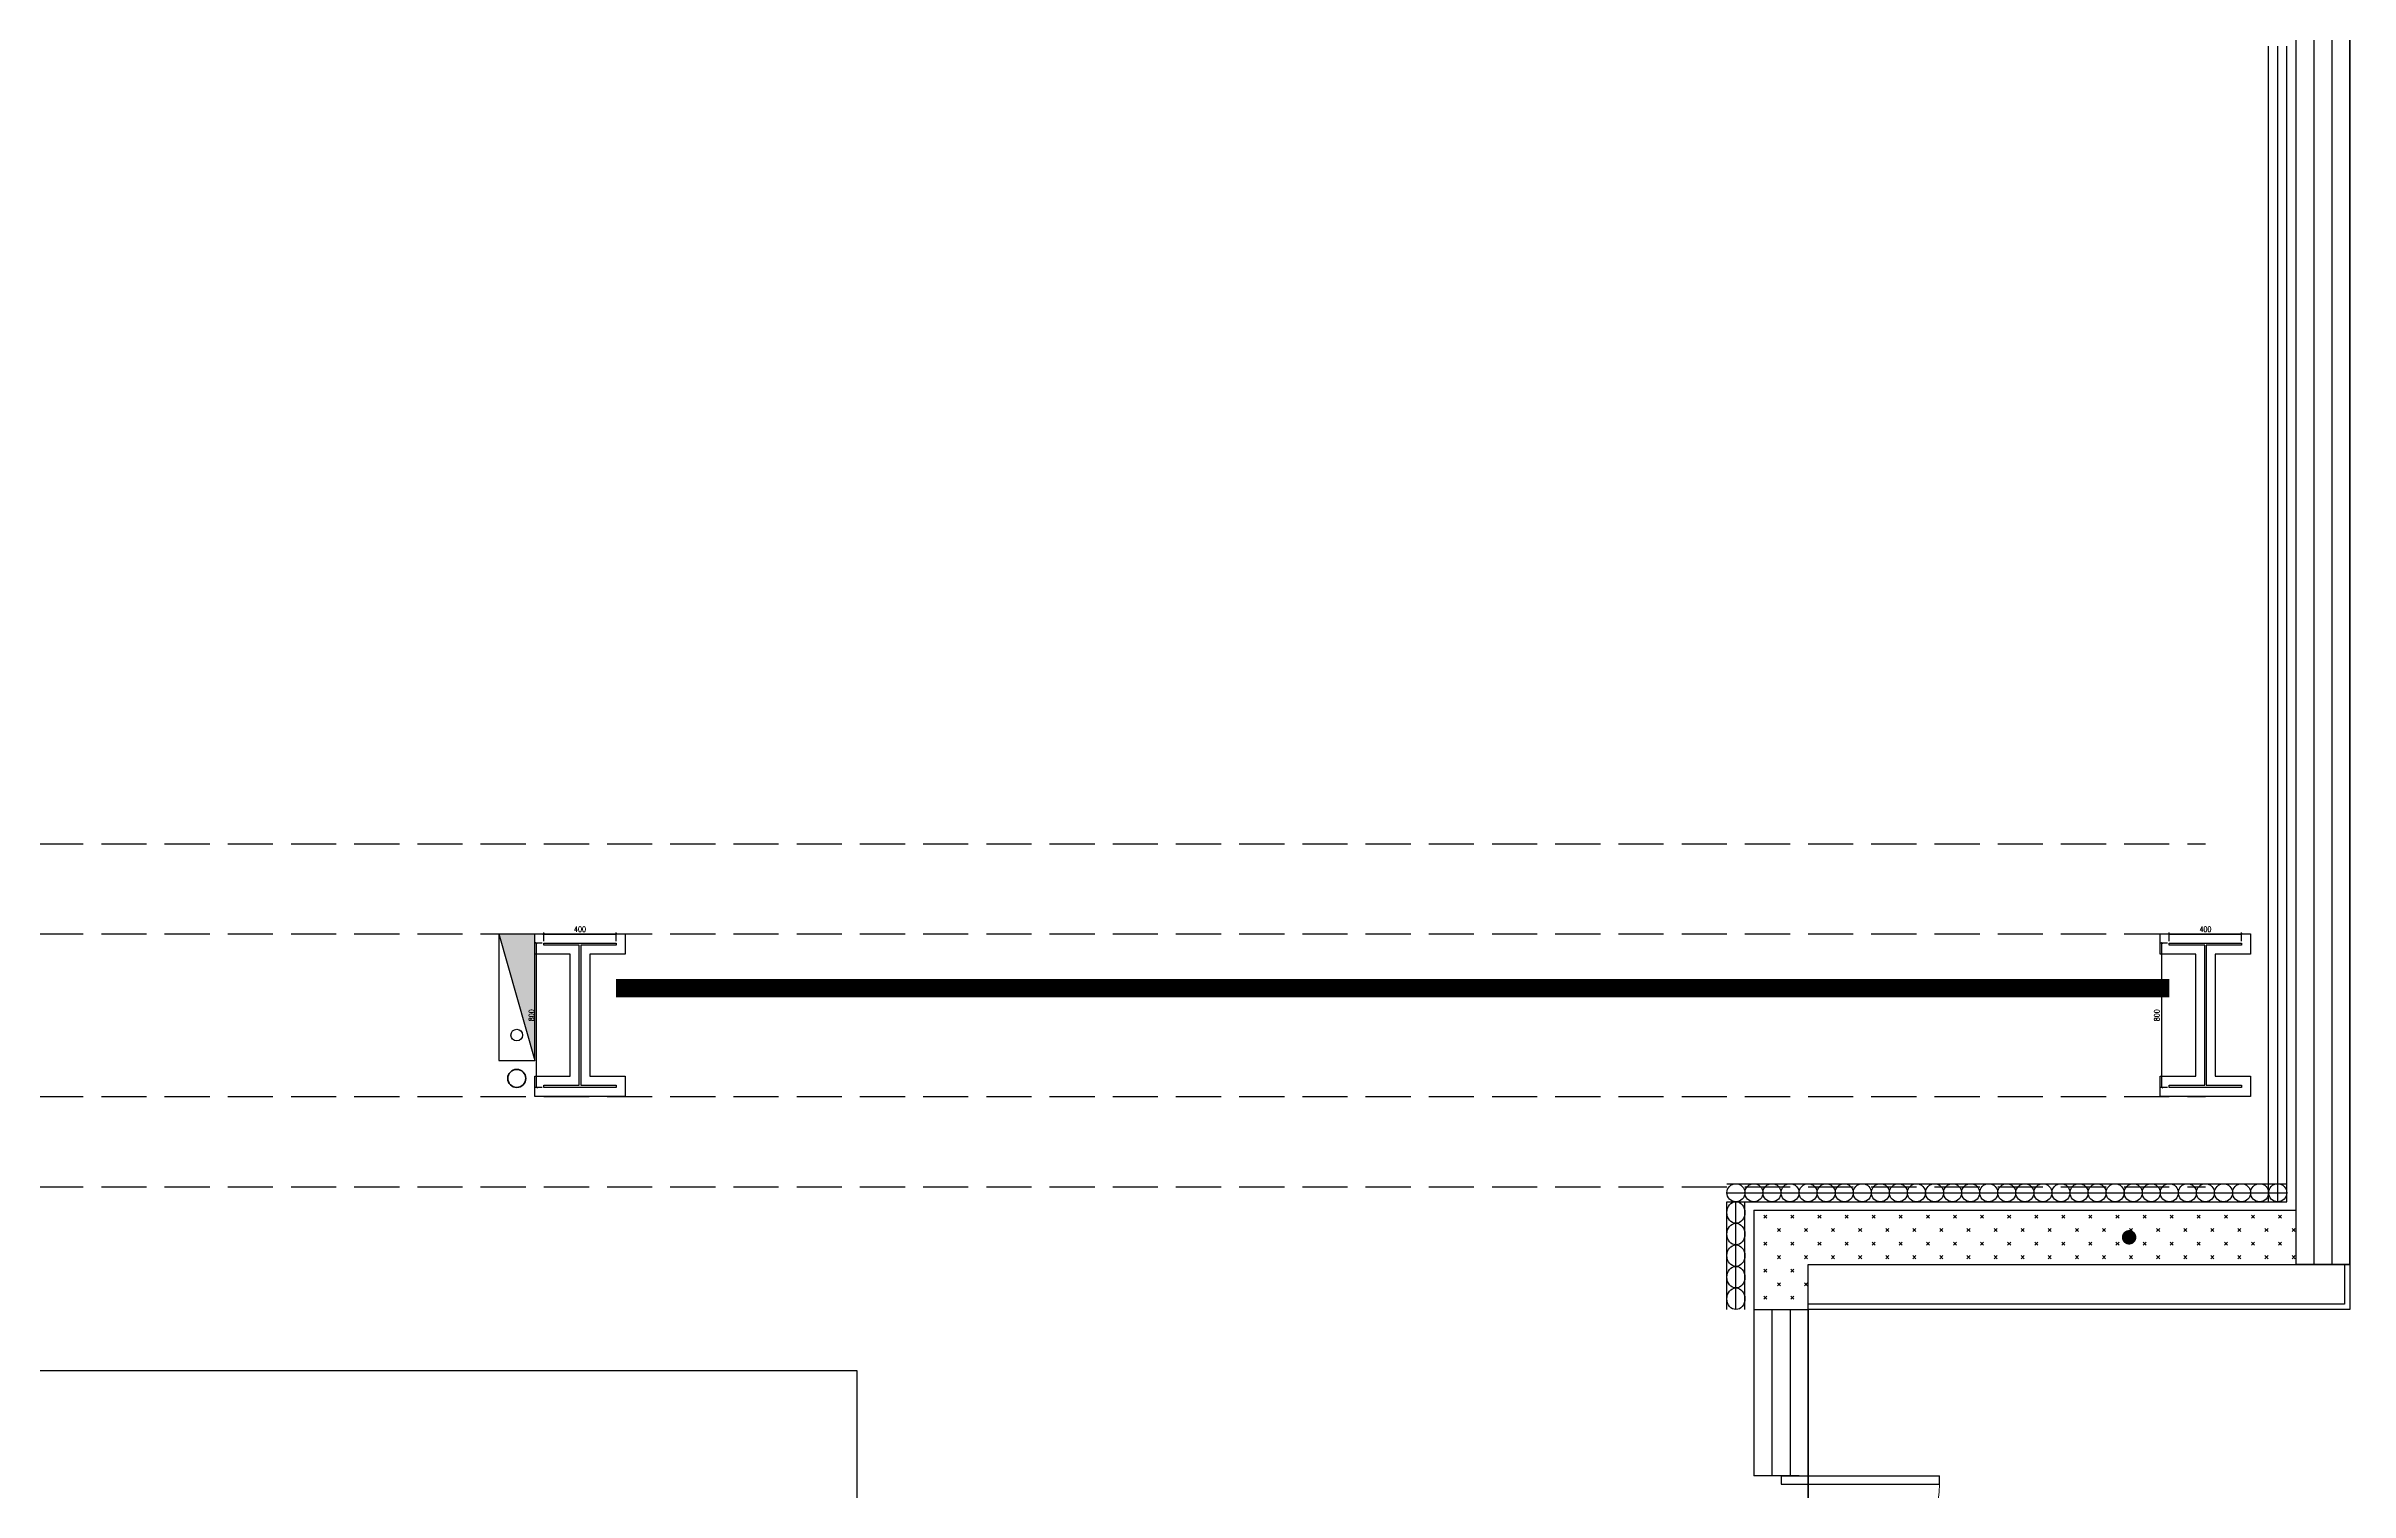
# Model space of a CAD drawing. Extents: x -474411 to 577939, y 0 to 1014176.
# Drawn here: x -140810 to -128054, y 564230 to 572238 of the extents above; entities that cross this region are included whole.
import ezdxf

# ---------------------------------------------------------------- set-up
doc = ezdxf.new("R2010")
doc.units = 0
doc.header["$LTSCALE"] = 1000
doc.header["$MEASUREMENT"] = 0
doc.linetypes.add('CENTER', pattern=[2, 1.25, -0.25, 0.25, -0.25])
doc.linetypes.add('DASH', pattern=[0.35, 0.25, -0.1])
doc.layers.get('Defpoints').update_dxf_attribs({"color": 210})
for name, color, linetype in [('10平面$0$WINDOW', 4, 'Continuous'), ('10平面$0$WINDOW_TEXT', 7, 'Continuous'), ('A-AXIS-DP', 126, 'Continuous'), ('A-AXIS-SYMB', 3, 'Continuous'), ('A-CURTAIN', 134, 'Continuous'), ('A-HATCH-2', 251, 'Continuous'), ('A-SFCE', 30, 'Continuous'), ('A-WINDOW', 140, 'Continuous'), ('AS-COLN', 6, 'Continuous'), ('AS-WALL', 40, 'Continuous'), ('AS-结构边线层', 200, 'Continuous'), ('CURTWALL', 4, 'Continuous'), ('DIM_SYMB', 3, 'Continuous'), ('PUB_HATCH', 8, 'Continuous'), ('SB_ZF消火栓', 10, 'Continuous'), ('WINDOW', 4, 'Continuous')]:
    doc.layers.add(name, color=color, linetype=linetype)
doc.layers.add('LG-ZF消防', color=1, linetype='Continuous', lineweight=60)
doc.layers.add('柱间支撑', color=6, linetype='CENTER', lineweight=0)
doc.styles.add('10平面$0$_TCH_WINDOW', font='SIMPLEX', dxfattribs={"height": 3.5, "bigfont": 'GBCBIG'})
doc.styles.add('_TCH_DIM_T3', font='SIMPLEX', dxfattribs={"width": 0.7058823529411765, "bigfont": 'GBCBIG'})
doc.dimstyles.new('_TCH_ARCH&&10', dxfattribs={"dimtxt": 29.75, "dimasz": 10, "dimexe": 10, "dimexo": 10, "dimgap": 12.625, "dimtad": 1, "dimdec": 0, "dimzin": 0, "dimdsep": 46, "dimtxsty": '_TCH_DIM_T3', "dimblk": 'ARCHTICK', "dimcen": 0.09, "dimclrt": 7, "dimazin": 2, "dimtfac": 1, "dimtdec": 0, "dimtix": 1, "dimtmove": 2, "dimatfit": 3, "dimfxl": 0, "dimtolj": 1, "dimtzin": 0, "dimarcsym": 0})
pattern_1 = [(45, (25.48596, 21.51471), (-75.00000199546798, 75.00000199546798), [24, -82.06602]), (135, (192.45654, 21.51471), (-75.00000199546798, -75.00000199546797), [24, -82.06602])]

# ---------------------------------------------------------------- blocks, each defined once
blk = doc.blocks.new('43243')
at = {"layer": 'AS-结构边线层', "color": 8}
blk.add_lwpolyline([(-155994.1845319311, 548520.0000005339), (-146454.1845526676, 548520.0000002496), (-146454.1845523441, 549069.9999961699), (-144354.1845732646, 549069.9999974051), (-144354.1845729411, 548520.0000008412), (-128354.1845245595, 548519.999999074), (-128354.1845285305, 548810.0002094659), (-128054.1845316761, 548810.000202142), (-128054.1846888704, 561349.9999937844), (-131054.1845243168, 561349.9999936294), (-131054.1845171562, 565490.0000006589), (-128054.1845227069, 565490.0000006589), (-128054.1840383076, 594489.9999961825), (-131054.5662808516, 594490.0000003761), (-131054.5662690684, 601390.0000004545)], dxfattribs=at)
blk = doc.blocks.new('4324324')
at = {"layer": 'A-HATCH-2', "linetype": 'DASH'}
for p, q in [((-313054.1845319091, 567819.9999928264), (-128854.1845319089, 567819.9999983251)), ((-313054.1845319091, 567319.9999928264), (-128854.1845319088, 567319.999998325)), ((-313054.1845319091, 566419.8959994324), (-128854.1845319088, 566419.8959939337)), ((-313054.1845319091, 565919.8959994324), (-128854.1845319089, 565919.8959939338))]:
    blk.add_line(p, q, dxfattribs=at)
blk = doc.blocks.new('_ArchTick')
at = {"color": 0, "linetype": 'ByBlock', "const_width": 0.4}
blk.add_lwpolyline([(-0.5, -0.5), (0.5, 0.5)], dxfattribs=at)
blk = doc.blocks.new('*D1253')
at = {"layer": 'A-AXIS-DP', "color": 0, "lineweight": -2}
for p, q in [((-138054.184531909, 567279.9999961826), (-138054.184531909, 567328.7499961826)), ((-138054.184531909, 567318.7499961826), (-137654.184531909, 567318.7499961826)), ((-137654.184531909, 567279.9999961826), (-137654.184531909, 567328.7499961826))]:
    blk.add_line(p, q, dxfattribs=at)
at = {"layer": 'Defpoints', "color": 0}
for p in [(-137654.184531909, 567318.7499961826), (-138054.184531909, 567269.9999961826), (-137654.184531909, 567269.9999961826)]:
    blk.add_point(p, dxfattribs=at)
at = {"layer": 'A-AXIS-DP', "color": 0, "lineweight": -2, "xscale": 10, "yscale": 10, "zscale": 10, "rotation": 180}
blk.add_blockref('_ArchTick', (-138054.184531909, 567318.7499961826), dxfattribs=at)
at = {"layer": 'A-AXIS-DP', "color": 0, "lineweight": -2, "xscale": 10, "yscale": 10, "zscale": 10}
blk.add_blockref('_ArchTick', (-137654.184531909, 567318.7499961826), dxfattribs=at)
at = {"layer": 'A-AXIS-DP', "color": 7, "insert": (-137854.184531909, 567346.2499961826), "char_height": 29.75, "attachment_point": 5, "style": '_TCH_DIM_T3'}
blk.add_mtext('\\A1;400', dxfattribs=at)
blk = doc.blocks.new('*D1254')
at = {"layer": 'A-AXIS-DP', "color": 0, "lineweight": -2}
for p, q in [((-138064.1845319091, 567269.9999961829), (-138105.4345319092, 567269.9999961829)), ((-138095.4345319092, 566469.9999961829), (-138095.4345319092, 567269.9999961829)), ((-138064.1845319091, 566469.9999961829), (-138105.4345319092, 566469.9999961829))]:
    blk.add_line(p, q, dxfattribs=at)
at = {"layer": 'Defpoints', "color": 0}
for p in [(-138095.4345319092, 567269.9999961829), (-138054.1845319091, 567269.9999961829), (-138054.1845319091, 566469.9999961829)]:
    blk.add_point(p, dxfattribs=at)
at = {"layer": 'A-AXIS-DP', "color": 0, "lineweight": -2, "xscale": 10, "yscale": 10, "zscale": 10}
for p, rotation in [((-138095.4345319092, 567269.9999961829), 90), ((-138095.4345319092, 566469.9999961829), 270)]:
    blk.add_blockref('_ArchTick', p, dxfattribs=dict(at, rotation=rotation))
at = {"layer": 'A-AXIS-DP', "color": 7, "insert": (-138122.9345319091, 566869.9999961827), "char_height": 29.75, "attachment_point": 5, "rotation": 90, "style": '_TCH_DIM_T3'}
blk.add_mtext('\\A1;800', dxfattribs=at)
blk = doc.blocks.new('*D1255')
at = {"layer": 'A-AXIS-DP', "color": 0, "lineweight": -2}
for p, q in [((-129054.184531909, 567279.9999961825), (-129054.184531909, 567328.7499961825)), ((-129054.184531909, 567318.7499961825), (-128654.184531909, 567318.7499961825)), ((-128654.184531909, 567279.9999961825), (-128654.184531909, 567328.7499961825))]:
    blk.add_line(p, q, dxfattribs=at)
at = {"layer": 'Defpoints', "color": 0}
for p in [(-128654.184531909, 567318.7499961825), (-129054.184531909, 567269.9999961825), (-128654.184531909, 567269.9999961825)]:
    blk.add_point(p, dxfattribs=at)
at = {"layer": 'A-AXIS-DP', "color": 0, "lineweight": -2, "xscale": 10, "yscale": 10, "zscale": 10, "rotation": 180}
blk.add_blockref('_ArchTick', (-129054.184531909, 567318.7499961825), dxfattribs=at)
at = {"layer": 'A-AXIS-DP', "color": 0, "lineweight": -2, "xscale": 10, "yscale": 10, "zscale": 10}
blk.add_blockref('_ArchTick', (-128654.184531909, 567318.7499961825), dxfattribs=at)
at = {"layer": 'A-AXIS-DP', "color": 7, "insert": (-128854.184531909, 567346.2499961825), "char_height": 29.75, "attachment_point": 5, "style": '_TCH_DIM_T3'}
blk.add_mtext('\\A1;400', dxfattribs=at)
blk = doc.blocks.new('*D1256')
at = {"layer": 'A-AXIS-DP', "color": 0, "lineweight": -2}
for p, q in [((-129064.1845319091, 567269.9999961827), (-129105.4345319092, 567269.9999961827)), ((-129095.4345319092, 566469.9999961827), (-129095.4345319092, 567269.9999961827)), ((-129064.1845319091, 566469.9999961827), (-129105.4345319092, 566469.9999961827))]:
    blk.add_line(p, q, dxfattribs=at)
at = {"layer": 'Defpoints', "color": 0}
for p in [(-129095.4345319092, 567269.9999961827), (-129054.1845319091, 567269.9999961827), (-129054.1845319091, 566469.9999961827)]:
    blk.add_point(p, dxfattribs=at)
at = {"layer": 'A-AXIS-DP', "color": 0, "lineweight": -2, "xscale": 10, "yscale": 10, "zscale": 10}
for p, rotation in [((-129095.4345319092, 567269.9999961827), 90), ((-129095.4345319092, 566469.9999961827), 270)]:
    blk.add_blockref('_ArchTick', p, dxfattribs=dict(at, rotation=rotation))
at = {"layer": 'A-AXIS-DP', "color": 7, "insert": (-129122.934531909, 566869.9999961826), "char_height": 29.75, "attachment_point": 5, "rotation": 90, "style": '_TCH_DIM_T3'}
blk.add_mtext('\\A1;800', dxfattribs=at)
blk = doc.blocks.new('34242343243')
at = {"color": 8}
for p, q in [((-128504.1845198497, 572137.6678473843), (-128504.1845198497, 572237.6784480656)), ((-128504.1845198497, 572037.657246703), (-128504.1845198497, 572137.6678473843)), ((-128454.1845198497, 572137.6678473843), (-128454.1845198497, 572237.6784480656)), ((-128454.1845198497, 572037.657246703), (-128454.1845198497, 572137.6678473843)), ((-128404.1845198497, 572137.6678473843), (-128404.1845198497, 572237.6784480656)), ((-128404.1845198497, 572037.657246703), (-128404.1845198497, 572137.6678473843)), ((-128504.1845198497, 571937.6466460216), (-128504.1845198497, 572037.6572467029)), ((-128454.1845198497, 571937.6466460216), (-128454.1845198497, 572037.6572467029)), ((-128404.1845198497, 571937.6466460216), (-128404.1845198497, 572037.6572467029)), ((-128504.1845198497, 571837.6360453403), (-128504.1845198497, 571937.6466460216)), ((-128454.1845198497, 571837.6360453403), (-128454.1845198497, 571937.6466460216)), ((-128404.1845198497, 571837.6360453403), (-128404.1845198497, 571937.6466460216)), ((-128504.1845198497, 571737.625444659), (-128504.1845198497, 571837.6360453403)), ((-128504.1845198497, 571637.6148439776), (-128504.1845198497, 571737.6254446589)), ((-128454.1845198497, 571737.625444659), (-128454.1845198497, 571837.6360453403)), ((-128454.1845198497, 571637.6148439776), (-128454.1845198497, 571737.6254446589)), ((-128404.1845198497, 571737.625444659), (-128404.1845198497, 571837.6360453403)), ((-128404.1845198497, 571637.6148439776), (-128404.1845198497, 571737.6254446589)), ((-128504.1845198497, 571537.6042432963), (-128504.1845198497, 571637.6148439776)), ((-128454.1845198497, 571537.6042432963), (-128454.1845198497, 571637.6148439776)), ((-128404.1845198497, 571537.6042432963), (-128404.1845198497, 571637.6148439776)), ((-128504.1845198497, 571437.593642615), (-128504.1845198497, 571537.6042432963)), ((-128454.1845198497, 571437.593642615), (-128454.1845198497, 571537.6042432963)), ((-128404.1845198497, 571437.593642615), (-128404.1845198497, 571537.6042432963)), ((-128504.1845198497, 571337.5830419336), (-128504.1845198497, 571437.5936426149)), ((-128454.1845198497, 571337.5830419336), (-128454.1845198497, 571437.5936426149)), ((-128404.1845198497, 571337.5830419336), (-128404.1845198497, 571437.5936426149)), ((-128504.1845198497, 571237.5724412523), (-128504.1845198497, 571337.5830419336)), ((-128504.1845198497, 571137.5618405709), (-128504.1845198497, 571237.5724412522)), ((-128454.1845198497, 571237.5724412523), (-128454.1845198497, 571337.5830419336)), ((-128454.1845198497, 571137.5618405709), (-128454.1845198497, 571237.5724412522)), ((-128404.1845198497, 571237.5724412523), (-128404.1845198497, 571337.5830419336)), ((-128404.1845198497, 571137.5618405709), (-128404.1845198497, 571237.5724412522)), ((-128504.1845198497, 571037.5512398896), (-128504.1845198497, 571137.5618405709)), ((-128454.1845198497, 571037.5512398896), (-128454.1845198497, 571137.5618405709)), ((-128404.1845198497, 571037.5512398896), (-128404.1845198497, 571137.5618405709)), ((-128504.1845198497, 570937.5406392083), (-128504.1845198497, 571037.5512398896)), ((-128454.1845198497, 570937.5406392083), (-128454.1845198497, 571037.5512398896)), ((-128404.1845198497, 570937.5406392083), (-128404.1845198497, 571037.5512398896)), ((-128504.1845198497, 570837.5300385269), (-128504.1845198497, 570937.5406392082)), ((-128454.1845198497, 570837.5300385269), (-128454.1845198497, 570937.5406392082)), ((-128404.1845198497, 570837.5300385269), (-128404.1845198497, 570937.5406392082)), ((-128504.1845198497, 570737.5194378456), (-128504.1845198497, 570837.5300385269)), ((-128504.1845198497, 570637.5088371643), (-128504.1845198497, 570737.5194378456)), ((-128454.1845198497, 570737.5194378456), (-128454.1845198497, 570837.5300385269)), ((-128454.1845198497, 570637.5088371643), (-128454.1845198497, 570737.5194378456)), ((-128404.1845198497, 570737.5194378456), (-128404.1845198497, 570837.5300385269)), ((-128404.1845198497, 570637.5088371643), (-128404.1845198497, 570737.5194378456)), ((-128504.1845198497, 570537.4982364828), (-128504.1845198497, 570637.5088371641)), ((-128454.1845198497, 570537.4982364828), (-128454.1845198497, 570637.5088371641)), ((-128404.1845198497, 570537.4982364828), (-128404.1845198497, 570637.5088371641)), ((-128504.1845198497, 570437.4876358015), (-128504.1845198497, 570537.4982364828)), ((-128454.1845198497, 570437.4876358015), (-128454.1845198497, 570537.4982364828)), ((-128404.1845198497, 570437.4876358015), (-128404.1845198497, 570537.4982364828)), ((-128504.1845198497, 570337.4770351202), (-128504.1845198497, 570437.4876358015)), ((-128504.1845198497, 570237.4664344388), (-128504.1845198497, 570337.4770351201)), ((-128454.1845198497, 570337.4770351202), (-128454.1845198497, 570437.4876358015)), ((-128454.1845198497, 570237.4664344388), (-128454.1845198497, 570337.4770351201)), ((-128404.1845198497, 570337.4770351202), (-128404.1845198497, 570437.4876358015)), ((-128404.1845198497, 570237.4664344388), (-128404.1845198497, 570337.4770351201)), ((-128504.1845198497, 570137.4558337575), (-128504.1845198497, 570237.4664344388)), ((-128454.1845198497, 570137.4558337575), (-128454.1845198497, 570237.4664344388)), ((-128404.1845198497, 570137.4558337575), (-128404.1845198497, 570237.4664344388)), ((-128504.1845198497, 570037.4452330761), (-128504.1845198497, 570137.4558337574)), ((-128454.1845198497, 570037.4452330761), (-128454.1845198497, 570137.4558337574)), ((-128404.1845198497, 570037.4452330761), (-128404.1845198497, 570137.4558337574)), ((-128504.1845198497, 569937.4346323948), (-128504.1845198497, 570037.4452330761)), ((-128454.1845198497, 569937.4346323948), (-128454.1845198497, 570037.4452330761)), ((-128404.1845198497, 569937.4346323948), (-128404.1845198497, 570037.4452330761)), ((-128504.1845198497, 569837.4240317135), (-128504.1845198497, 569937.4346323948)), ((-128504.1845198497, 569737.4134310321), (-128504.1845198497, 569837.4240317134)), ((-128454.1845198497, 569837.4240317135), (-128454.1845198497, 569937.4346323948)), ((-128454.1845198497, 569737.4134310321), (-128454.1845198497, 569837.4240317134)), ((-128404.1845198497, 569837.4240317135), (-128404.1845198497, 569937.4346323948)), ((-128404.1845198497, 569737.4134310321), (-128404.1845198497, 569837.4240317134)), ((-128504.1845198497, 569637.4028303508), (-128504.1845198497, 569737.4134310321)), ((-128454.1845198497, 569637.4028303508), (-128454.1845198497, 569737.4134310321)), ((-128404.1845198497, 569637.4028303508), (-128404.1845198497, 569737.4134310321)), ((-128504.1845198497, 569537.3922296695), (-128504.1845198497, 569637.4028303508)), ((-128454.1845198497, 569537.3922296695), (-128454.1845198497, 569637.4028303508)), ((-128404.1845198497, 569537.3922296695), (-128404.1845198497, 569637.4028303508)), ((-128504.1845198497, 569437.3816289881), (-128504.1845198497, 569537.3922296694)), ((-128454.1845198497, 569437.3816289881), (-128454.1845198497, 569537.3922296694)), ((-128404.1845198497, 569437.3816289881), (-128404.1845198497, 569537.3922296694)), ((-128504.1845198497, 569337.3710283068), (-128504.1845198497, 569437.3816289881)), ((-128504.1845198497, 569237.3604276254), (-128504.1845198497, 569337.3710283067)), ((-128454.1845198497, 569337.3710283068), (-128454.1845198497, 569437.3816289881)), ((-128454.1845198497, 569237.3604276254), (-128454.1845198497, 569337.3710283067)), ((-128404.1845198497, 569337.3710283068), (-128404.1845198497, 569437.3816289881)), ((-128404.1845198497, 569237.3604276254), (-128404.1845198497, 569337.3710283067)), ((-128504.1845198497, 569137.3498269441), (-128504.1845198497, 569237.3604276254)), ((-128454.1845198497, 569137.3498269441), (-128454.1845198497, 569237.3604276254)), ((-128404.1845198497, 569137.3498269441), (-128404.1845198497, 569237.3604276254)), ((-128504.1845198497, 569037.3392262628), (-128504.1845198497, 569137.3498269441)), ((-128454.1845198497, 569037.3392262628), (-128454.1845198497, 569137.3498269441)), ((-128404.1845198497, 569037.3392262628), (-128404.1845198497, 569137.3498269441)), ((-128504.1845198497, 568937.3286255813), (-128504.1845198497, 569037.3392262626)), ((-128504.1845198497, 568837.3180249), (-128504.1845198497, 568937.3286255813)), ((-128454.1845198497, 568937.3286255813), (-128454.1845198497, 569037.3392262626)), ((-128454.1845198497, 568837.3180249), (-128454.1845198497, 568937.3286255813)), ((-128404.1845198497, 568937.3286255813), (-128404.1845198497, 569037.3392262626)), ((-128404.1845198497, 568837.3180249), (-128404.1845198497, 568937.3286255813)), ((-128504.1845198497, 568737.3074242187), (-128504.1845198497, 568837.3180249)), ((-128454.1845198497, 568737.3074242187), (-128454.1845198497, 568837.3180249)), ((-128404.1845198497, 568737.3074242187), (-128404.1845198497, 568837.3180249)), ((-128504.1845198497, 568637.2968235373), (-128504.1845198497, 568737.3074242186)), ((-128454.1845198497, 568637.2968235373), (-128454.1845198497, 568737.3074242186)), ((-128404.1845198497, 568637.2968235373), (-128404.1845198497, 568737.3074242186)), ((-128504.1845198497, 568537.286222856), (-128504.1845198497, 568637.2968235373)), ((-128454.1845198497, 568537.286222856), (-128454.1845198497, 568637.2968235373)), ((-128404.1845198497, 568537.286222856), (-128404.1845198497, 568637.2968235373)), ((-128504.1845198497, 568437.2756221747), (-128504.1845198497, 568537.286222856)), ((-128504.1845198497, 568337.2650214933), (-128504.1845198497, 568437.2756221746)), ((-128454.1845198497, 568437.2756221747), (-128454.1845198497, 568537.286222856)), ((-128454.1845198497, 568337.2650214933), (-128454.1845198497, 568437.2756221746)), ((-128404.1845198497, 568437.2756221747), (-128404.1845198497, 568537.286222856)), ((-128404.1845198497, 568337.2650214933), (-128404.1845198497, 568437.2756221746)), ((-128504.1845198497, 568237.254420812), (-128504.1845198497, 568337.2650214933)), ((-128454.1845198497, 568237.254420812), (-128454.1845198497, 568337.2650214933)), ((-128404.1845198497, 568237.254420812), (-128404.1845198497, 568337.2650214933)), ((-128504.1845198497, 568137.2438201306), (-128504.1845198497, 568237.2544208119)), ((-128454.1845198497, 568137.2438201306), (-128454.1845198497, 568237.2544208119)), ((-128404.1845198497, 568137.2438201306), (-128404.1845198497, 568237.2544208119)), ((-128504.1845198497, 568037.2332194493), (-128504.1845198497, 568137.2438201306)), ((-128504.1845198497, 567937.222618768), (-128504.1845198497, 568037.2332194493)), ((-128454.1845198497, 568037.2332194493), (-128454.1845198497, 568137.2438201306)), ((-128454.1845198497, 567937.222618768), (-128454.1845198497, 568037.2332194493)), ((-128404.1845198497, 568037.2332194493), (-128404.1845198497, 568137.2438201306)), ((-128404.1845198497, 567937.222618768), (-128404.1845198497, 568037.2332194493)), ((-128504.1845198497, 567837.2120180866), (-128504.1845198497, 567937.2226187679)), ((-128454.1845198497, 567837.2120180866), (-128454.1845198497, 567937.2226187679)), ((-128404.1845198497, 567837.2120180866), (-128404.1845198497, 567937.2226187679)), ((-128504.1845198497, 567737.2014174053), (-128504.1845198497, 567837.2120180866)), ((-128454.1845198497, 567737.2014174053), (-128454.1845198497, 567837.2120180866)), ((-128404.1845198497, 567737.2014174053), (-128404.1845198497, 567837.2120180866)), ((-128504.1845198497, 567637.190816724), (-128504.1845198497, 567737.2014174053)), ((-128454.1845198497, 567637.190816724), (-128454.1845198497, 567737.2014174053)), ((-128404.1845198497, 567637.190816724), (-128404.1845198497, 567737.2014174053)), ((-128504.1845198497, 567537.1802160426), (-128504.1845198497, 567637.1908167239)), ((-128504.1845198497, 567437.1696153613), (-128504.1845198497, 567537.1802160426)), ((-128454.1845198497, 567537.1802160426), (-128454.1845198497, 567637.1908167239)), ((-128454.1845198497, 567437.1696153613), (-128454.1845198497, 567537.1802160426)), ((-128404.1845198497, 567537.1802160426), (-128404.1845198497, 567637.1908167239)), ((-128404.1845198497, 567437.1696153613), (-128404.1845198497, 567537.1802160426)), ((-128504.1845198497, 567337.15901468), (-128504.1845198497, 567437.1696153613)), ((-128454.1845198497, 567337.15901468), (-128454.1845198497, 567437.1696153613)), ((-128404.1845198497, 567337.15901468), (-128404.1845198497, 567437.1696153613)), ((-128504.1845198497, 567237.1484139985), (-128504.1845198497, 567337.1590146798)), ((-128454.1845198497, 567237.1484139985), (-128454.1845198497, 567337.1590146798)), ((-128404.1845198497, 567237.1484139985), (-128404.1845198497, 567337.1590146798)), ((-128504.1845198497, 567137.1378133172), (-128504.1845198497, 567237.1484139985)), ((-128454.1845198497, 567137.1378133172), (-128454.1845198497, 567237.1484139985)), ((-128404.1845198497, 567137.1378133172), (-128404.1845198497, 567237.1484139985)), ((-128504.1845198497, 567037.1272126358), (-128504.1845198497, 567137.1378133171)), ((-128504.1845198497, 566937.1166119545), (-128504.1845198497, 567037.1272126358)), ((-128454.1845198497, 567037.1272126358), (-128454.1845198497, 567137.1378133171)), ((-128454.1845198497, 566937.1166119545), (-128454.1845198497, 567037.1272126358)), ((-128404.1845198497, 567037.1272126358), (-128404.1845198497, 567137.1378133171)), ((-128404.1845198497, 566937.1166119545), (-128404.1845198497, 567037.1272126358)), ((-128504.1845198497, 566837.1060112732), (-128504.1845198497, 566937.1166119545)), ((-128454.1845198497, 566837.1060112732), (-128454.1845198497, 566937.1166119545)), ((-128404.1845198497, 566837.1060112732), (-128404.1845198497, 566937.1166119545)), ((-128504.1845198497, 566737.0954105918), (-128504.1845198497, 566837.1060112731)), ((-128454.1845198497, 566737.0954105918), (-128454.1845198497, 566837.1060112731)), ((-128404.1845198497, 566737.0954105918), (-128404.1845198497, 566837.1060112731)), ((-128504.1845198497, 566637.0848099105), (-128504.1845198497, 566737.0954105918)), ((-128504.1845198497, 566537.0742092292), (-128504.1845198497, 566637.0848099105)), ((-128454.1845198497, 566637.0848099105), (-128454.1845198497, 566737.0954105918)), ((-128454.1845198497, 566537.0742092292), (-128454.1845198497, 566637.0848099105)), ((-128404.1845198497, 566637.0848099105), (-128404.1845198497, 566737.0954105918)), ((-128404.1845198497, 566537.0742092292), (-128404.1845198497, 566637.0848099105)), ((-128504.1845198497, 566437.0636085478), (-128504.1845198497, 566537.0742092291)), ((-128454.1845198497, 566437.0636085478), (-128454.1845198497, 566537.0742092291)), ((-128404.1845198497, 566437.0636085478), (-128404.1845198497, 566537.0742092291)), ((-128504.1845198497, 566337.0530078665), (-128504.1845198497, 566437.0636085478)), ((-128454.1845198497, 566337.0530078665), (-128454.1845198497, 566437.0636085478)), ((-128404.1845198497, 566337.0530078665), (-128404.1845198497, 566437.0636085478)), ((-128504.1845198497, 566237.0424071851), (-128504.1845198497, 566337.0530078664)), ((-128454.1845198497, 566237.0424071851), (-128454.1845198497, 566337.0530078664)), ((-128404.1845198497, 566237.0424071851), (-128404.1845198497, 566337.0530078664)), ((-128504.1845198497, 566137.0318065038), (-128504.1845198497, 566237.0424071851)), ((-128504.1845198497, 566037.0212058225), (-128504.1845198497, 566137.0318065038)), ((-128454.1845198497, 566137.0318065038), (-128454.1845198497, 566237.0424071851)), ((-128454.1845198497, 566037.0212058225), (-128454.1845198497, 566137.0318065038)), ((-128404.1845198497, 566137.0318065038), (-128404.1845198497, 566237.0424071851)), ((-128404.1845198497, 566037.0212058225), (-128404.1845198497, 566137.0318065038)), ((-128504.1845198497, 565937.010605141), (-128504.1845198497, 566037.0212058224)), ((-128454.1845198497, 565937.010605141), (-128454.1845198497, 566037.0212058224)), ((-128404.1845198497, 565937.010605141), (-128404.1845198497, 566037.0212058224)), ((-128504.1845198497, 565837.0000044598), (-128504.1845198497, 565937.010605141)), ((-128454.1845198497, 565837.0000044598), (-128454.1845198497, 565937.010605141)), ((-128404.1845198497, 565837.0000044598), (-128404.1845198497, 565937.010605141)), ((-131504.1845147767, 565717.5999995205), (-131504.1845147767, 565837.0000044598)), ((-131454.1845147767, 565717.5999995205), (-131454.1845147767, 565837.0000044598)), ((-131404.1845147767, 565717.5999995205), (-131404.1845147767, 565837.0000044598)), ((-131504.1845147767, 565598.1999945812), (-131504.1845147767, 565717.5999995205)), ((-131454.1845147767, 565598.1999945812), (-131454.1845147767, 565717.5999995205)), ((-131404.1845147767, 565598.1999945812), (-131404.1845147767, 565717.5999995205)), ((-131504.1845147767, 565478.7999896419), (-131504.1845147767, 565598.1999945812)), ((-131454.1845147767, 565478.7999896419), (-131454.1845147767, 565598.1999945812)), ((-131404.1845147767, 565478.7999896419), (-131404.1845147767, 565598.1999945812)), ((-131504.1845147767, 565359.3999847026), (-131504.1845147767, 565478.7999896419)), ((-131504.1845147767, 565239.9999797633), (-131504.1845147767, 565359.3999847026)), ((-131454.1845147767, 565359.3999847026), (-131454.1845147767, 565478.7999896419)), ((-131454.1845147767, 565239.9999797633), (-131454.1845147767, 565359.3999847026)), ((-131404.1845147767, 565359.3999847026), (-131404.1845147767, 565478.7999896419)), ((-131404.1845147767, 565239.9999797633), (-131404.1845147767, 565359.3999847026))]:
    blk.add_line(p, q, dxfattribs=at)
for points in [[(-131504.1845147767, 565937.0000043779), (-131404.1845149403, 565937.0000043779)], [(-131504.1845147767, 565887.0000044598), (-131404.1845149403, 565887.0000044598)], [(-131404.1845149403, 565937.0000043779), (-131304.184515104, 565937.0000043779)], [(-131404.1845149403, 565887.0000044598), (-131304.184515104, 565887.0000044598)], [(-131304.184515104, 565937.0000043779), (-131204.1845152676, 565937.0000043779)], [(-131304.184515104, 565887.0000044598), (-131204.1845152676, 565887.0000044598)], [(-131204.1845152676, 565937.0000043779), (-131104.1845154313, 565937.0000043779)], [(-131204.1845152676, 565887.0000044598), (-131104.1845154313, 565887.0000044598)], [(-131104.1845154313, 565937.0000043779), (-131004.1845155949, 565937.0000043779)], [(-131104.1845154313, 565887.0000044598), (-131004.1845155949, 565887.0000044598)], [(-131004.1845155949, 565937.0000043779), (-130904.1845157586, 565937.0000043779)], [(-131004.1845155949, 565887.0000044598), (-130904.1845157586, 565887.0000044598)], [(-130904.1845157586, 565937.0000043779), (-130804.1845159222, 565937.0000043779)], [(-130904.1845157586, 565887.0000044598), (-130804.1845159222, 565887.0000044598)], [(-130804.1845159222, 565937.0000043779), (-130704.1845160859, 565937.0000043779)], [(-130804.1845159222, 565887.0000044598), (-130704.1845160859, 565887.0000044598)], [(-130704.1845160859, 565937.0000043779), (-130604.1845162495, 565937.0000043779)], [(-130704.1845160859, 565887.0000044598), (-130604.1845162495, 565887.0000044598)], [(-130604.1845162495, 565937.0000043779), (-130504.1845164132, 565937.0000043779)], [(-130604.1845162495, 565887.0000044598), (-130504.1845164132, 565887.0000044598)], [(-130504.1845164132, 565937.0000043779), (-130404.1845165768, 565937.0000043779)], [(-130504.1845164132, 565887.0000044598), (-130404.1845165768, 565887.0000044598)], [(-130404.1845165768, 565937.0000043779), (-130304.1845167405, 565937.0000043779)], [(-130404.1845165768, 565887.0000044598), (-130304.1845167405, 565887.0000044598)], [(-130304.1845167405, 565937.0000043779), (-130204.1845169041, 565937.0000043779)], [(-130304.1845167405, 565887.0000044598), (-130204.1845169041, 565887.0000044598)], [(-130204.1845169041, 565937.0000043779), (-130104.1845170677, 565937.0000043779)], [(-130204.1845169041, 565887.0000044598), (-130104.1845170677, 565887.0000044598)], [(-130104.1845170677, 565937.0000043779), (-130004.1845172314, 565937.0000043779)], [(-130104.1845170677, 565887.0000044598), (-130004.1845172314, 565887.0000044598)], [(-130004.1845172314, 565937.0000043779), (-129904.184517395, 565937.0000043779)], [(-130004.1845172314, 565887.0000044598), (-129904.184517395, 565887.0000044598)], [(-129904.184517395, 565937.0000043779), (-129804.1845175587, 565937.0000043779)], [(-129904.184517395, 565887.0000044598), (-129804.1845175587, 565887.0000044598)], [(-129804.1845175587, 565937.0000043779), (-129704.1845177223, 565937.0000043779)], [(-129804.1845175587, 565887.0000044598), (-129704.1845177223, 565887.0000044598)], [(-129704.1845177223, 565937.0000043779), (-129604.184517886, 565937.0000043779)], [(-129704.1845177223, 565887.0000044598), (-129604.184517886, 565887.0000044598)], [(-129604.184517886, 565937.0000043779), (-129504.1845180496, 565937.0000043779)], [(-129604.184517886, 565887.0000044598), (-129504.1845180496, 565887.0000044598)], [(-129504.1845180496, 565937.0000043779), (-129404.1845182133, 565937.0000043779)], [(-129504.1845180496, 565887.0000044598), (-129404.1845182133, 565887.0000044598)], [(-129404.1845182133, 565937.0000043779), (-129304.1845183769, 565937.0000043779)], [(-129404.1845182133, 565887.0000044598), (-129304.1845183769, 565887.0000044598)], [(-129304.1845183769, 565937.0000043779), (-129204.1845185406, 565937.0000043779)], [(-129304.1845183769, 565887.0000044598), (-129204.1845185406, 565887.0000044598)], [(-129204.1845185406, 565937.0000043779), (-129104.1845187042, 565937.0000043779)], [(-129204.1845185406, 565887.0000044598), (-129104.1845187042, 565887.0000044598)], [(-129104.1845187042, 565937.0000043779), (-129004.1845188679, 565937.0000043779)], [(-129104.1845187042, 565887.0000044598), (-129004.1845188679, 565887.0000044598)], [(-129004.1845188679, 565937.0000043779), (-128904.1845190315, 565937.0000043779)], [(-129004.1845188679, 565887.0000044598), (-128904.1845190315, 565887.0000044598)], [(-128904.1845190315, 565937.0000043779), (-128804.1845191951, 565937.0000043779)], [(-128904.1845190315, 565887.0000044598), (-128804.1845191951, 565887.0000044598)], [(-128804.1845191951, 565937.0000043779), (-128704.1845193588, 565937.0000043779)], [(-128804.1845191951, 565887.0000044598), (-128704.1845193588, 565887.0000044598)], [(-128704.1845193588, 565937.0000043779), (-128604.1845195224, 565937.0000043779)], [(-128704.1845193588, 565887.0000044598), (-128604.1845195224, 565887.0000044598)], [(-128604.1845195224, 565937.0000043779), (-128504.1845196861, 565937.0000043779)], [(-128604.1845195224, 565887.0000044598), (-128504.1845196861, 565887.0000044598)], [(-128504.1845196861, 565937.0000043779), (-128404.1845198497, 565937.0000043779)], [(-128504.1845196861, 565887.0000044598), (-128404.1845198497, 565887.0000044598)], [(-131504.1845147767, 565837.0000045416), (-131404.1845149403, 565837.0000045416)], [(-131404.1845149403, 565837.0000045416), (-131304.184515104, 565837.0000045416)], [(-131304.184515104, 565837.0000045416), (-131204.1845152676, 565837.0000045416)], [(-131204.1845152676, 565837.0000045416), (-131104.1845154313, 565837.0000045416)], [(-131104.1845154313, 565837.0000045416), (-131004.1845155949, 565837.0000045416)], [(-131004.1845155949, 565837.0000045416), (-130904.1845157586, 565837.0000045416)], [(-130904.1845157586, 565837.0000045416), (-130804.1845159222, 565837.0000045416)], [(-130804.1845159222, 565837.0000045416), (-130704.1845160859, 565837.0000045416)], [(-130704.1845160859, 565837.0000045416), (-130604.1845162495, 565837.0000045416)], [(-130604.1845162495, 565837.0000045416), (-130504.1845164132, 565837.0000045416)], [(-130504.1845164132, 565837.0000045416), (-130404.1845165768, 565837.0000045416)], [(-130404.1845165768, 565837.0000045416), (-130304.1845167405, 565837.0000045416)], [(-130304.1845167405, 565837.0000045416), (-130204.1845169041, 565837.0000045416)], [(-130204.1845169041, 565837.0000045416), (-130104.1845170677, 565837.0000045416)], [(-130104.1845170677, 565837.0000045416), (-130004.1845172314, 565837.0000045416)], [(-130004.1845172314, 565837.0000045416), (-129904.184517395, 565837.0000045416)], [(-129904.184517395, 565837.0000045416), (-129804.1845175587, 565837.0000045416)], [(-129804.1845175587, 565837.0000045416), (-129704.1845177223, 565837.0000045416)], [(-129704.1845177223, 565837.0000045416), (-129604.184517886, 565837.0000045416)], [(-129604.184517886, 565837.0000045416), (-129504.1845180496, 565837.0000045416)], [(-129504.1845180496, 565837.0000045416), (-129404.1845182133, 565837.0000045416)], [(-129404.1845182133, 565837.0000045416), (-129304.1845183769, 565837.0000045416)], [(-129304.1845183769, 565837.0000045416), (-129204.1845185406, 565837.0000045416)], [(-129204.1845185406, 565837.0000045416), (-129104.1845187042, 565837.0000045416)], [(-129104.1845187042, 565837.0000045416), (-129004.1845188679, 565837.0000045416)], [(-129004.1845188679, 565837.0000045416), (-128904.1845190315, 565837.0000045416)], [(-128904.1845190315, 565837.0000045416), (-128804.1845191951, 565837.0000045416)], [(-128804.1845191951, 565837.0000045416), (-128704.1845193588, 565837.0000045416)], [(-128704.1845193588, 565837.0000045416), (-128604.1845195224, 565837.0000045416)], [(-128604.1845195224, 565837.0000045416), (-128504.1845196861, 565837.0000045416)], [(-128504.1845196861, 565837.0000045416), (-128404.1845198497, 565837.0000045416)]]:
    blk.add_lwpolyline(points, dxfattribs=at)
for centre in [(-131454.1845148585, 565887.0000044598), (-131354.1845150221, 565887.0000044598), (-131254.1845151858, 565887.0000044598), (-131154.1845153495, 565887.0000044598), (-131054.1845155131, 565887.0000044598), (-130954.1845156768, 565887.0000044598), (-130854.1845158404, 565887.0000044598), (-130754.184516004, 565887.0000044598), (-130654.1845161677, 565887.0000044598), (-130554.1845163313, 565887.0000044598), (-130454.184516495, 565887.0000044598), (-130354.1845166586, 565887.0000044598), (-130254.1845168223, 565887.0000044598), (-130154.1845169859, 565887.0000044598), (-130054.1845171496, 565887.0000044598), (-129954.1845173132, 565887.0000044598), (-129854.1845174769, 565887.0000044598), (-129754.1845176405, 565887.0000044598), (-129654.1845178042, 565887.0000044598), (-129554.1845179678, 565887.0000044598), (-129454.1845181314, 565887.0000044598), (-129354.1845182951, 565887.0000044598), (-129254.1845184587, 565887.0000044598), (-129154.1845186224, 565887.0000044598), (-129054.184518786, 565887.0000044598), (-128954.1845189497, 565887.0000044598), (-128854.1845191133, 565887.0000044598), (-128754.184519277, 565887.0000044598), (-128654.1845194406, 565887.0000044598), (-128554.1845196043, 565887.0000044598), (-128454.1845197679, 565887.0000044598)]:
    blk.add_circle(centre, 49.99999991817669, dxfattribs=at)
for centre in [(-128454.1845198497, 572187.673147725), (-128454.1845198497, 572087.6625470438), (-128454.1845198497, 571987.6519463623), (-128454.1845198497, 571887.641345681), (-128454.1845198497, 571787.6307449997), (-128454.1845198497, 571687.6201443183), (-128454.1845198497, 571587.609543637), (-128454.1845198497, 571487.5989429557), (-128454.1845198497, 571387.5883422743), (-128454.1845198497, 571287.577741593), (-128454.1845198497, 571187.5671409116), (-128454.1845198497, 571087.5565402303), (-128454.1845198497, 570987.545939549), (-128454.1845198497, 570887.5353388676), (-128454.1845198497, 570787.5247381863), (-128454.1845198497, 570687.514137505), (-128454.1845198497, 570587.5035368236), (-128454.1845198497, 570487.4929361423), (-128454.1845198497, 570387.482335461), (-128454.1845198497, 570287.4717347795), (-128454.1845198497, 570187.4611340982), (-128454.1845198497, 570087.4505334168), (-128454.1845198497, 569987.4399327355), (-128454.1845198497, 569887.4293320542), (-128454.1845198497, 569787.4187313728), (-128454.1845198497, 569687.4081306915), (-128454.1845198497, 569587.3975300102), (-128454.1845198497, 569487.3869293288), (-128454.1845198497, 569387.3763286475), (-128454.1845198497, 569287.3657279661), (-128454.1845198497, 569187.3551272848), (-128454.1845198497, 569087.3445266035), (-128454.1845198497, 568987.333925922), (-128454.1845198497, 568887.3233252408), (-128454.1845198497, 568787.3127245595), (-128454.1845198497, 568687.302123878), (-128454.1845198497, 568587.2915231967), (-128454.1845198497, 568487.2809225154), (-128454.1845198497, 568387.270321834), (-128454.1845198497, 568287.2597211527), (-128454.1845198497, 568187.2491204713), (-128454.1845198497, 568087.23851979), (-128454.1845198497, 567987.2279191087), (-128454.1845198497, 567887.2173184273), (-128454.1845198497, 567787.206717746), (-128454.1845198497, 567687.1961170647), (-128454.1845198497, 567587.1855163833), (-128454.1845198497, 567487.174915702), (-128454.1845198497, 567387.1643150207), (-128454.1845198497, 567287.1537143392), (-128454.1845198497, 567187.143113658), (-128454.1845198497, 567087.1325129765), (-128454.1845198497, 566987.1219122952), (-128454.1845198497, 566887.1113116139), (-128454.1845198497, 566787.1007109325), (-128454.1845198497, 566687.0901102512), (-128454.1845198497, 566587.0795095699), (-128454.1845198497, 566487.0689088885), (-128454.1845198497, 566387.0583082072), (-128454.1845198497, 566287.0477075258), (-128454.1845198497, 566187.0371068445), (-128454.1845198497, 566087.0265061632), (-128454.1845198497, 565987.0159054818), (-128454.1845198497, 565887.0053048005)]:
    blk.add_ellipse(centre, major_axis=(3.66616458184099e-07, 50.00530034059192), ratio=0.9998940044244147, start_param=7.332329188258768e-09, end_param=6.283185314511916, dxfattribs=at)
for centre in [(-131454.1845147767, 565777.3000019902), (-131454.1845147767, 565657.8999970509), (-131454.1845147767, 565538.4999921116), (-131454.1845147767, 565419.0999871723), (-131454.1845147767, 565299.699982233)]:
    blk.add_ellipse(centre, major_axis=(1.667726123491043e-10, 59.70000246958806), ratio=0.8375209033780298, dxfattribs=at)
blk = doc.blocks.new('234243242332')
at = {"layer": 'SB_ZF消火栓'}
blk.add_hatch(color=8, dxfattribs=at).paths.add_polyline_path([(-138104.184531502, 566619.9999953783), (-138104.184531502, 567319.9999953783), (-138304.184531502, 567319.9999953783)])
at = {"layer": 'LG-ZF消防', "color": 8}
blk.add_circle((-138204.1845313033, 566519.9999959839), 50, dxfattribs=at)
at = {"layer": 'SB_ZF消火栓', "color": 8}
for p, q in [((-138304.184531502, 567319.9999953783), (-138304.184531502, 566619.9999953783)), ((-138304.184531502, 567319.9999953783), (-138104.184531502, 567319.9999953783)), ((-138304.184531502, 567319.9999953783), (-138104.184531502, 566619.9999953783)), ((-138104.184531502, 566619.9999953783), (-138104.184531502, 567319.9999953783)), ((-138304.184531502, 566619.9999953783), (-138104.184531502, 566619.9999953783))]:
    blk.add_line(p, q, dxfattribs=at)
blk.add_circle((-138204.184531502, 566759.9999953783), 32.50000000000001, dxfattribs=at)
blk = doc.blocks.new('10平面$0$$DorLib2D$00000002')
at = {"color": 8}
for p, q in [((-0.5, -1e-16), (-0.5000000000000007, 0.4875)), ((-0.4750000000000007, 0.4875), (-0.5000000000000007, 0.4875)), ((-0.475, 0), (-0.4750000000000007, 0.4875)), ((0.475, 0), (0.4750000000000007, 0.4875)), ((0.4750000000000007, 0.4875), (0.5000000000000007, 0.4875)), ((0.5, -1e-16), (0.5000000000000007, 0.4875)), ((-0.5, -1e-16), (-0.475, 0)), ((0.5, -1e-16), (0.475, 0))]:
    blk.add_line(p, q, dxfattribs=at)
at = {"color": 8, "lineweight": 13}
for centre, start, end in [((-0.4875, 0), 0, 88.53071641864632), ((0.4875, 0), 91.46928358135372, 180)]:
    blk.add_arc(centre, 0.4875, start, end, dxfattribs=at)
blk = doc.blocks.new('42343')
at = {"layer": 'A-HATCH-2', "color": 8}
for points in [[(-138104.184531909, 567319.9999961826), (-137604.184531909, 567319.9999961826), (-137604.184531909, 567207.9999961826), (-137800.184531909, 567207.9999961826), (-137800.184531909, 566531.9999961826), (-137604.184531909, 566531.9999961826), (-137604.184531909, 566419.9999961826), (-138104.184531909, 566419.9999961826), (-138104.184531909, 566531.9999961826), (-137908.184531909, 566531.9999961826), (-137908.184531909, 567207.9999961826), (-138104.184531909, 567207.9999961826)], [(-129104.184531909, 567319.9999961825), (-128604.184531909, 567319.9999961825), (-128604.184531909, 567207.9999961825), (-128800.184531909, 567207.9999961825), (-128800.184531909, 566531.9999961825), (-128604.184531909, 566531.9999961825), (-128604.184531909, 566419.9999961825), (-129104.184531909, 566419.9999961825), (-129104.184531909, 566531.9999961825), (-128908.184531909, 566531.9999961825), (-128908.184531909, 567207.9999961825), (-129104.184531909, 567207.9999961825)]]:
    blk.add_lwpolyline(points, close=True, dxfattribs=at)
at = {"layer": 'AS-COLN', "color": 8}
for points in [[(-138054.184531909, 567269.9999961826), (-137654.184531909, 567269.9999961826), (-137654.184531909, 567257.9999961826), (-137850.184531909, 567257.9999961826), (-137850.184531909, 566481.9999961826), (-137654.184531909, 566481.9999961826), (-137654.184531909, 566469.9999961826), (-138054.184531909, 566469.9999961826), (-138054.184531909, 566481.9999961826), (-137858.184531909, 566481.9999961826), (-137858.184531909, 567257.9999961826), (-138054.184531909, 567257.9999961826)], [(-129054.184531909, 567269.9999961825), (-128654.184531909, 567269.9999961825), (-128654.184531909, 567257.9999961825), (-128850.184531909, 567257.9999961825), (-128850.184531909, 566481.9999961825), (-128654.184531909, 566481.9999961825), (-128654.184531909, 566469.9999961825), (-129054.184531909, 566469.9999961825), (-129054.184531909, 566481.9999961825), (-128858.184531909, 566481.9999961825), (-128858.184531909, 567257.9999961825), (-129054.184531909, 567257.9999961825)]]:
    blk.add_lwpolyline(points, close=True, dxfattribs=at)
at = {"layer": 'A-AXIS-DP', "color": 8}
for p1, p2, distance, picture, middle in [((-138054.184531909, 566469.9999961826), (-138054.184531909, 567269.9999961826), 41.25000000020373, '*D1254', (-138122.9345319091, 566869.9999961827)), ((-138054.184531909, 567269.9999961826), (-137654.184531909, 567269.9999961826), 48.75, '*D1253', (-137854.184531909, 567346.2499961826)), ((-129054.184531909, 566469.9999961825), (-129054.184531909, 567269.9999961825), 41.250000000189175, '*D1256', (-129122.934531909, 566869.9999961826)), ((-129054.184531909, 567269.9999961825), (-128654.184531909, 567269.9999961825), 48.75, '*D1255', (-128854.184531909, 567346.2499961825))]:
    dim = blk.add_aligned_dim(p1=p1, p2=p2, distance=distance, dimstyle='_TCH_ARCH&&10', dxfattribs=at)
    dim.commit()
    dim.dimension.update_dxf_attribs({"geometry": picture, "text_midpoint": middle})

msp = doc.modelspace()

# ---------------------------------------------------------------- hatches: boundary and pattern name
at = {"layer": 'PUB_HATCH'}
h = msp.add_hatch(dxfattribs=at)
h.set_pattern_fill('石膏板', color=8, scale=30, style=0)
h.set_pattern_definition(pattern_1)
h.paths.add_polyline_path([(-131354.184524433, 565790.0000011789), (-131054.184524424, 565490.0000006589), (-128354.1845229335, 565489.9999959889), (-128354.1845224147, 565789.9999959889)])
h = msp.add_hatch(dxfattribs=at)
h.set_pattern_fill('石膏板', color=8, scale=30, style=0)
h.set_pattern_definition(pattern_1)
h.paths.add_polyline_path([(-131354.184524433, 565790.0000011789), (-131354.1845244198, 565239.9999797553), (-131054.1845244206, 565239.999979763), (-131054.184524424, 565490.0000006589)])

# ---------------------------------------------------------------- linework, layer by layer
at = {"layer": '10平面$0$WINDOW', "color": 8}
msp.add_line((-131054.1845243936, 564318.5000009566), (-131054.184524347, 562518.5000009566), dxfattribs=at)
at = {"layer": 'A-AXIS-SYMB', "color": 8, "const_width": 40}
msp.add_lwpolyline([(-129296.1585939372, 565644.569336986, 1), (-129257.2165273546, 565635.4306581825, 1)], format="xyb", close=True, dxfattribs=at)
at = {"layer": 'A-CURTAIN', "color": 8}
for points in [[(-128054.1847400019, 565489.9999927629), (-128054.1845227062, 565239.9999798384), (-131054.1845245281, 565239.9999797633)], [(-128084.1845227133, 565490.0000006589), (-128084.1845227062, 565269.9999798376), (-131054.1845245289, 565269.9999797633)]]:
    msp.add_lwpolyline(points, dxfattribs=at)
at = {"layer": 'A-SFCE', "color": 8}
msp.add_lwpolyline([(-145819.9992163829, 561500.2267679468), (-136319.9999999946, 561500.2267679468), (-136319.9999999946, 564900.2271594872), (-145819.9992163829, 564900.2271594872)], close=True, dxfattribs=at)
at = {"layer": 'AS-WALL', "color": 8}
for p, q in [((-131354.184524433, 565790.0000011789), (-128354.1845224147, 565789.9999959889)), ((-131354.184524433, 565790.0000011789), (-131354.1845244198, 565239.9999797553)), ((-128354.1845224147, 565789.9999959889), (-128354.1845229335, 565489.9999959889)), ((-131054.184524424, 565490.0000006589), (-128354.1845229335, 565489.9999959889)), ((-131054.1845244206, 565239.999979763), (-131054.184524424, 565490.0000006589)), ((-131354.1845244198, 565239.9999797553), (-131054.1845244206, 565239.999979763))]:
    msp.add_line(p, q, dxfattribs=at)
at = {"layer": 'CURTWALL', "color": 8}
for p, q in [((-128354.1845160272, 594339.9999956149), (-128354.1845227091, 565489.9999962057)), ((-128254.1845160272, 594339.9999956032), (-128254.1845227091, 565489.999996194)), ((-128154.1845160272, 594339.9999955917), (-128154.1845227091, 565489.9999961825)), ((-128054.1845160272, 594339.9999955917), (-128054.1845227091, 565489.9999961825)), ((-128054.1845227091, 565489.9999961825), (-128354.1845227091, 565489.9999962057))]:
    msp.add_line(p, q, dxfattribs=at)
at = {"layer": 'WINDOW', "color": 8}
for p, q in [((-131354.1845244188, 565239.9999797557), (-131354.184524395, 564318.5000009489)), ((-131254.1845244172, 565239.9999797582), (-131254.1845243934, 564318.5000009515)), ((-131154.1845244191, 565239.9999797608), (-131154.1845243952, 564318.5000009541)), ((-131054.1845244175, 565239.9999797635), (-131054.1845243936, 564318.5000009567)), ((-131104.1845244394, 564318.5000009425), (-131354.184524395, 564318.5000009489))]:
    msp.add_line(p, q, dxfattribs=at)
at = {"layer": '柱间支撑', "color": 8, "const_width": 100}
msp.add_lwpolyline([(-129054.184531909, 567019.9999961824), (-137654.184531909, 567019.9999961824)], dxfattribs=at)

# ---------------------------------------------------------------- block references
at = {"layer": '10平面$0$WINDOW', "color": 8}
ref = msp.add_blockref('10平面$0$$DorLib2D$00000002', (-131204.1845243703, 563418.5000009527), dxfattribs=dict(at, xscale=-1800, yscale=1800, zscale=300, rotation=270.0000000014825))
ref.add_attrib('A', 'MLC3650', (-131355.6250000056, 563078.5000009853), dxfattribs={"layer": '10平面$0$WINDOW_TEXT', "ltscale": 500, "height": 148.75, "rotation": 90.0000000014825, "style": '10平面$0$_TCH_WINDOW', "width": 0.7058823529411765})
at = {"layer": 'A-WINDOW', "color": 8}
for name, p in [('43243', (0, 0)), ('42343', (5.820766091346741e-11, 0)), ('4324324', (0, 0))]:
    msp.add_blockref(name, p, dxfattribs=at)
at = {"layer": 'DIM_SYMB', "color": 8}
msp.add_blockref('34242343243', (0, 0), dxfattribs=at)
at = {"layer": 'SB_ZF消火栓', "color": 8, "linetype": 'Continuous'}
msp.add_blockref('234243242332', (-2.91038304567337e-11, 0), dxfattribs=at)

doc.saveas('drawing.dxf')
